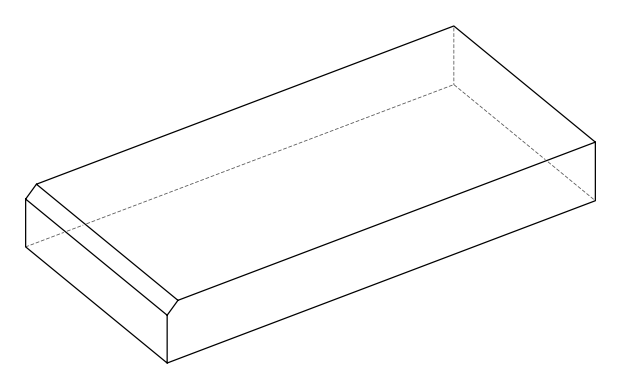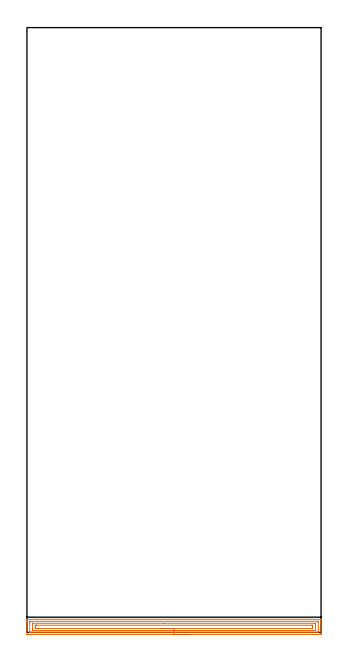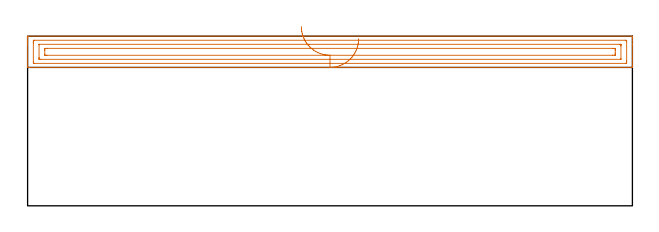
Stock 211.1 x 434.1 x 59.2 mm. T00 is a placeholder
(PLAN: 1 operations, 0 tool changes, 7 min)
(1 AREA_MILL | FG_CHAMFER_SURFACE | UGT0205_001 | 7.01 min | 12528 mm3)
(TOOL UGT0205_001 | Chamfer Mill 20 x 3 x 45 deg. | D20 FL50 Z2)
(OP 1 AREA_MILL)
G17 G21 G94 G90
T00 M6
G54
G17 G0 G90 X115.55 Y-1.5 S1061 M3
G43 Z69.2 H0
Z58.3
G94 G1 X115.512 Z57.428 F250.
X115.398 Z56.564
X115.209 Z55.712
X114.947 Z54.88
X114.613 Z54.074
X114.21 Z53.3
X113.742 Z52.564
X113.21 Z51.872
X112.621 Z51.229
X111.978 Z50.64
X111.286 Z50.108
X110.55 Z49.64
X109.776 Z49.237
X108.97 Z48.903
X108.138 Z48.641
X107.286 Z48.452
X106.422 Z48.338
X105.55 Z48.3
X0.614
X0.28 Y-1.497 Z48.302
X0.01 Y-1.492 Z48.306
X0. Y-1.218 Z48.579
Y6.173 Z55.967
Y6.728 Z56.525
Y7.062 Z56.858
Y7.618 Z57.414
Y7.951 Z57.746
Y8.619 Z58.418
Y8.98 Z58.78
X0.006 Y9.358 Z59.15
X0.01 Y9.397 Z59.188
X0.168 Y9.4 Z59.2
X210.932
X211.09 Y9.397 Z59.188
X211.094 Y9.358 Z59.15
X211.1 Y8.98 Z58.78
Y8.619 Z58.418
Y7.951 Z57.746
Y6.728 Z56.525
Y6.173 Z55.967
Y-0.94 Z48.857
X211.098 Y-1.22 Z48.577
X211.09 Y-1.492 Z48.306
X210.818 Y-1.499 Z48.299
X105.55 Y-1.5 Z48.3
Y-0.086 Z49.714
X2.434 Y-0.085 Z49.715
X2.4 Y-0.084 Z49.716
X2.01 Y-0.051 Z49.749
X2.001 Y0.346 Z50.146
X2. Y7.062 Z56.862
X2.001 Y7.459 Z57.259
X2.01 Y7.951 Z57.751
X2.368 Y7.984 Z57.784
X2.4 Y7.985 Z57.785
X208.666
X208.7 Y7.983 Z57.783
X209.09 Y7.951 Z57.751
X209.099 Y7.554 Z57.354
X209.1 Y0.838 Z50.638
X209.099 Y0.44 Z50.24
X209.09 Y-0.051 Z49.749
X208.732 Y-0.084 Z49.716
X208.7 Y-0.085 Z49.715
X105.55 Y-0.086 Z49.714
Y1.328 Z51.128
X4.587 Y1.329 Z51.129
X4.186 Y1.33 Z51.13
X4.054 Y1.332 Z51.132
X4.014 Y1.335 Z51.135
X4.007 Y1.418 Z51.218
X4.002 Y1.542 Z51.342
X4. Y1.727 Z51.527
Y1.913 Z51.713
X4.001 Y6.357 Z56.157
X4.01 Y6.543 Z56.343
X4.019 Y6.565 Z56.365
X4.037 Y6.568 Z56.368
X4.086 Y6.571 Z56.371
X98.452
X206.513
X206.914 Y6.57 Z56.37
X207.046 Y6.567 Z56.367
X207.086 Y6.565 Z56.365
X207.093 Y6.482 Z56.282
X207.098 Y6.358 Z56.158
X207.1 Y6.173 Z55.973
Y5.987 Z55.787
X207.099 Y1.543 Z51.343
X207.09 Y1.357 Z51.157
X207.081 Y1.335 Z51.135
X207.063 Y1.332 Z51.132
X207.014 Y1.329 Z51.129
X105.55 Y1.328 Z51.128
Y2.743 Z52.543
X6.738
X6.075 Y2.75 Z52.55
X6.01 Y2.76 Z52.56
X6.005 Y2.857 Z52.657
X6.002 Y3.064 Z52.864
X6. Y4.395 Z54.195
X6.002 Y4.825 Z54.625
X6.005 Y5.041 Z54.841
X6.01 Y5.142 Z54.942
X6.106 Y5.151 Z54.951
X6.866 Y5.157 Z54.957
X6.993
X204.362
X205.025 Y5.15 Z54.95
X205.09 Y5.14 Z54.94
X205.095 Y5.042 Z54.842
X205.098 Y4.836 Z54.636
X205.1 Y4.422 Z54.222
Y3.533 Z53.333
X205.098 Y3.075 Z52.875
X205.095 Y2.859 Z52.659
X205.09 Y2.758 Z52.558
X204.994 Y2.749 Z52.549
X204.234 Y2.743 Z52.543
X204.107
X105.55
X104.678 Z52.581
X103.814 Z52.695
X102.962 Z52.883
X102.13 Z53.146
X101.324 Z53.48
X100.55 Z53.882
X99.814 Z54.351
X99.122 Z54.882
X98.479 Z55.472
X97.89 Z56.115
X97.358 Z56.807
X96.89 Z57.543
X96.487 Z58.316
X96.153 Z59.122
X95.891 Z59.954
X95.702 Z60.806
X95.588 Z61.671
X95.55 Z62.543
G0 Z69.2
M5
M2
